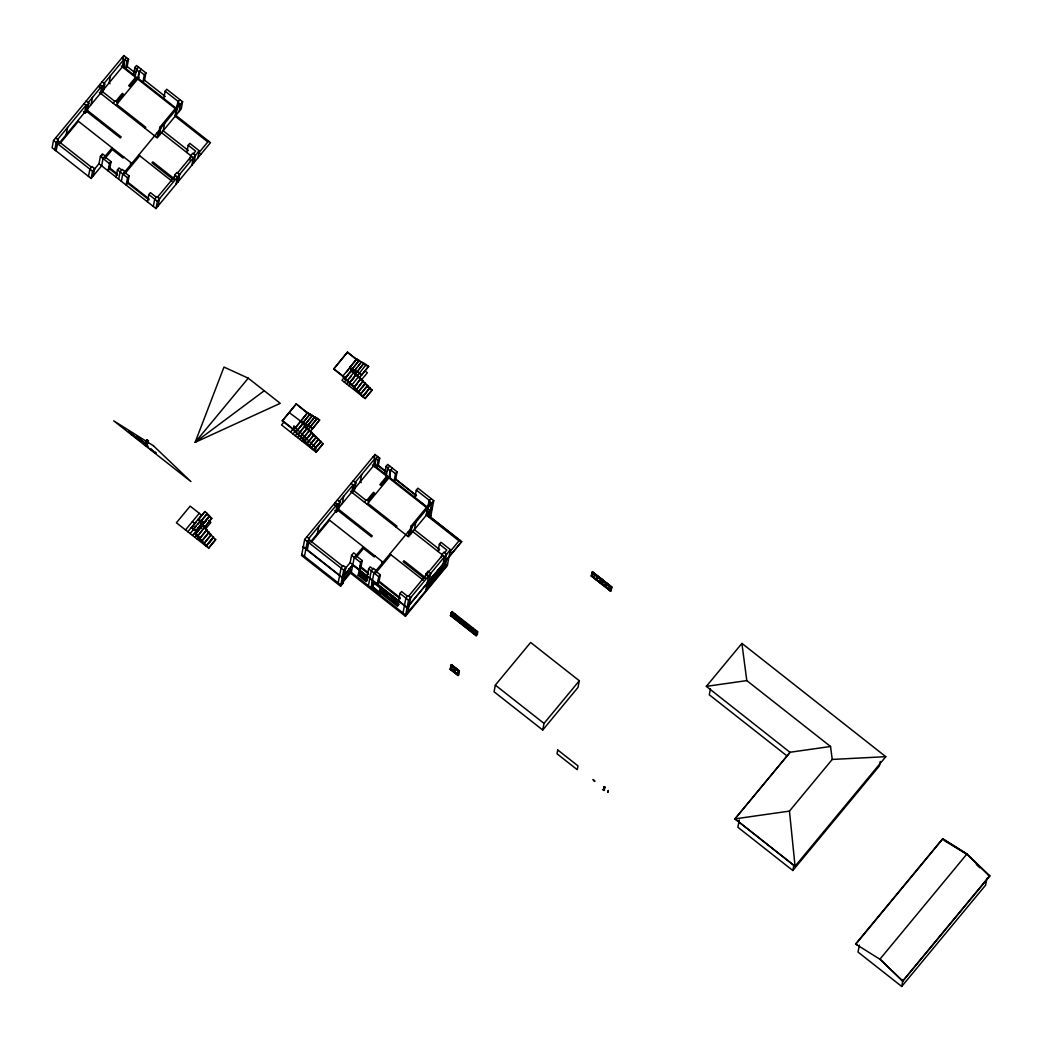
<?xml version="1.0" encoding="UTF-8"?>
<svg xmlns="http://www.w3.org/2000/svg" width="1042" height="1042" viewBox="0 0 1042 1042"><rect width="100%" height="100%" fill="white"/><g stroke="black" fill="none" stroke-linecap="round" stroke-linejoin="round"><path stroke-width="1.5" d="M603.266 789.536L603.344 790.227M603.956 788.911L603.357 789.432M604.113 788.338L604.581 787.4M604.113 790.018L604.347 786.997L604.529 788.182M604.412 788.95L604.269 788.781M604.49 788.364L603.8 787.491M604.347 788.781L604.412 790.253M604.673 787.244L604.047 788.104M128.557 59.238L126.968 61.165L125.548 68.42L127.137 66.506L128.557 59.238L123.855 55.539L53.507 140.501L52.1 147.769L91.136 178.482L101.647 165.795M54.757 149.866L56.164 142.598L58.287 140.032L55.63 137.948M56.125 150.934L57.531 143.666M57.727 142.936L58.287 140.032M66.18 134.731L67.6 127.463M84.623 112.458L86.043 105.19L57.623 139.511M83.516 111.585L85.288 112.979L86.707 105.711L88.817 103.145L86.16 101.061M88.817 103.145L87.411 110.413L85.288 112.979M91.071 104.669L92.478 97.401M99.368 87.333L99.928 84.428L102.585 86.525L101.178 93.793L103.288 91.227L104.708 83.959L102.051 81.875M100.514 93.259L101.921 86.004L88.153 102.624M88.492 176.398L89.899 169.13L92.022 166.564L94.666 168.661L93.259 175.929M110.491 75.662L109.071 82.93L110.074 83.712M91.136 178.482L92.556 171.214L94.666 168.661M101.634 165.834L103.054 158.527L105.177 155.974L102.52 153.89L100.397 156.443L98.99 163.711L155.974 208.543L210.51 142.663L175.89 115.415L177.296 108.147M101.426 157.433L101.986 154.529M123.282 58.443L123.855 55.539M122.318 66.935L123.724 59.668L104.044 83.438M126.512 57.636L124.389 60.189L122.969 67.456L124.389 65.75M104.643 156.613L111.077 161.666L109.488 163.594L108.068 170.888L109.657 168.934L117.629 175.199M109.657 168.973L111.077 161.666M133.519 74.698L134.926 67.43L136.515 65.503L145.932 72.914L144.525 80.182L142.936 82.11L144.356 74.842L145.932 72.914M138.56 67.118L136.45 69.671L135.03 76.939L135.564 76.3L123.503 66.818L124.923 59.55L126.968 61.165M136.411 71.937L136.971 69.032L134.926 67.43M116.04 177.127L117.446 169.859L119.035 167.931L121.693 170.028M137.687 79.036L139.107 71.768L141.217 69.202M118.697 179.211L120.104 171.943L122.227 169.39L124.871 171.474L122.761 174.027L121.341 181.295M129.156 175.903L127.567 177.817L126.16 185.085L127.749 183.171L129.156 175.903L124.35 172.112M163.737 98.469L165.144 91.201L166.733 89.273L182.597 101.751L181.178 109.019L157.264 137.909L99.407 92.399M179.485 103.536L159.804 127.306L158.384 134.574L156.274 137.127M182.597 101.751L160.794 128.088L159.387 135.356L156.743 133.272M147.404 201.796L148.811 194.528L150.4 192.614L156.313 197.264M164.597 123.503L163.177 130.771L188.407 150.608M153.317 206.446L154.724 199.178L156.847 196.625L159.504 198.709M155.974 208.543L157.381 201.275L199.217 150.738L189.813 143.34L188.224 145.268L186.818 152.536M175.004 116.483L177.817 102.22L179.94 99.667M176.593 109.006L175.186 116.274L207.814 141.946M158.097 205.977L159.491 198.709M177.218 107.404L178.351 101.582L165.144 91.201M179.068 111.585L180.474 104.317L177.817 102.22M173.923 179.341L174.769 174.991L176.88 172.425L179.537 174.509L178.13 181.777M176.007 184.343L177.414 177.062L174.769 174.991M178.117 181.777L179.524 174.509M130.198 433.146L131.357 433.68L130.497 433.016M189.8 160.155L190.647 155.792L192.77 153.239L195.427 155.323L194.007 162.591M136.971 437.38L136.059 436.22L137.01 437.119M191.897 165.157L193.304 157.889L190.647 155.792M197.811 158.006L199.217 150.738M148.459 440.831C146.635 441.43 150.23 439.906 146.844 442.746M193.447 530.365L193.76 528.75L200.65 520.427L202.969 522.263L196.091 530.573L193.76 528.75M206.407 546.373L195.323 534.481L202.382 525.285L204.701 527.109L197.706 536.031L208.726 548.196L176.398 522.771L190.165 506.138L201.588 515.126L187.82 531.759M196.013 530.977L203.086 521.651L196.013 530.977L191.324 527.526L193.643 529.349M200.455 521.443L200.65 520.427M201.132 528.372L202.617 524.074L209.494 515.764L204.974 511.505L198.084 519.815L200.416 521.638L207.293 513.328M204.974 511.505L198.006 520.218L198.201 519.216L200.533 521.039L197.954 524.152M197.706 536.031L211.708 518.2L209.377 516.363L202.5 524.686L204.818 526.51M199.908 538.467L206.798 530.157L204.584 527.721M209.181 517.379L209.494 515.764M202.109 540.902L208.999 532.592L206.798 530.157M200.65 523.136L204.623 527.513L211.708 518.2M204.323 543.338L211.2 535.015L208.999 532.592M206.524 545.774L213.415 537.451L211.2 535.015M213.415 537.451L215.616 539.886L208.726 548.196M313.85 450.378L291.408 428.054L282.304 420.903L296.149 403.866L307.572 412.853L293.727 429.89L316.169 452.202L281.522 424.941L284.114 421.802M289.194 412.593L300.695 421.163M296.149 403.866L307.494 413.257M293.675 428.679L294.144 426.256L315.921 448.034L315.439 450.457M293.727 429.89L307.65 412.45L309.969 414.273L303.092 422.596L300.773 420.76M295.967 432.117L302.857 423.807L300.617 421.567M303.092 422.596L310.047 413.869L312.379 415.706L305.488 424.016L303.17 422.192M298.22 434.345L305.098 426.035L302.857 423.807M305.488 424.016L312.457 415.302L314.775 417.126L307.898 425.436L305.566 423.612M300.461 436.585L307.351 428.262L305.098 426.035M307.898 425.436L314.853 416.722L317.185 418.545L307.781 429.903M302.701 438.812L309.591 430.502L307.351 428.262M310.099 431.727L319.581 419.978L317.263 418.142L310.295 426.868L307.976 425.032M304.954 441.04L311.832 432.73L309.591 430.502M319.581 419.978L312.613 428.692L300.656 421.372M307.195 443.28L314.085 434.957L311.832 432.73M309.435 445.507L316.325 437.197L314.085 434.957M311.688 447.734L318.565 439.424L316.325 437.197M333.727 368.738L342.831 375.888L362.89 396.715L358.552 391.44L353.902 387.793L354.059 386.986L349.422 383.326L349.578 382.518L344.928 378.858L345.084 378.051L333.661 369.076L347.494 352.105L358.917 361.092M313.929 449.975L320.819 441.652L318.565 439.424M320.819 441.652L323.059 443.892L316.169 452.202M379.718 458.154L378.129 460.082L376.722 467.35L378.311 465.422L379.718 458.154L375.016 454.455L304.681 539.417L301.568 555.516L340.604 586.229L342.727 583.663L344.368 575.184M304.459 556.389L305.866 549.121M305.918 548.782L307.338 541.514L309.448 538.948L306.804 536.864M307.286 549.85L308.706 542.582M308.888 541.866L309.448 538.948M333.661 369.076L347.494 352.105M317.354 533.647L318.761 526.379M352.118 368.998L358.995 360.688L356.677 358.865L349.708 367.579L352.04 369.402L359.073 360.285L361.405 362.108L358.448 365.677M345.006 378.454L351.896 370.144L349.643 367.917L369.767 388.405M351.896 370.144L356.455 374.208L349.5 382.922M356.911 371.851L363.801 363.528L361.483 361.704L354.436 370.835L349.786 367.175M356.677 358.865L356.533 359.594L347.429 352.443M359.138 378.077L368.608 366.38L363.879 363.137L356.833 372.255L352.196 368.594M356.377 374.612L360.949 378.663L353.98 387.39M343.938 377.894L341.971 380.265L365.208 398.539L356.156 390.021L363.189 380.903L360.871 379.067M334.651 505.448L335.211 502.544L337.868 504.628L336.462 511.896L334.69 510.502M368.608 366.38L361.639 375.107L356.989 371.447M335.798 511.375L337.204 504.107L308.784 538.427M356.156 390.021L363.189 380.903M337.334 499.978L339.992 502.075L338.572 509.33L336.397 512.234M342.232 503.586L343.652 496.318M358.474 391.844L365.364 383.534L363.111 381.307M360.714 394.084L367.605 385.761L365.364 383.534M362.968 396.312L369.845 388.002L367.605 385.761M351.675 492.189L353.095 484.921L339.327 501.541M365.208 398.539L372.098 390.229L369.845 388.002M355.869 482.876L353.759 485.442L352.339 492.71L354.462 490.144L355.869 482.876L353.225 480.792M338.181 582.921L339.601 575.653M339.653 575.314L341.073 568.046L343.183 565.493L345.84 567.577L344.433 574.845M361.652 474.579L360.245 481.847L361.235 482.628M340.604 586.229L343.717 570.13L345.84 567.577M301.802 554.305L340.838 585.018L342.961 582.452L342.688 579.912M351.336 572.332L354.228 557.444L356.338 554.891L353.681 552.807L351.571 555.36L350.151 562.628L407.135 607.46L461.684 541.58L427.051 514.331M342.727 583.663L342.063 583.142L350.438 573.022L351.076 569.792L348.731 568.645M374.456 457.373L375.016 454.455M373.479 465.852L374.899 458.584L355.218 482.355M374.143 466.373L375.55 459.105L377.673 456.552M363.58 577.463L366.628 579.873L367.24 576.682L366.133 581.631L358.161 575.366L358.865 571.732L366.836 577.997M355.817 555.529L362.238 560.583L360.649 562.511L359.23 569.805L352.808 564.751L342.31 577.398L303.274 546.685M359.425 571.98L358.956 574.403L366.927 580.668L367.539 579.925M359.568 573.66L360.05 571.237M362.85 576.591L359.503 574.572L360.115 571.394M362.238 560.583L360.819 567.89L359.23 569.805L360.832 567.851L368.79 574.116M362.551 576.968L363.163 573.79M362.942 577.542L363.411 575.119M363.424 575.64L363.085 576.33L363.658 575.822M365.052 577.711L367.084 579.313L366.471 580.055L363.424 577.659L364.036 574.481M384.68 473.615L386.1 466.347L387.689 464.419L397.106 471.831L395.7 479.099L394.11 481.026L395.517 473.758L397.106 471.831M389.734 466.035L387.611 468.6L386.204 475.855L386.725 475.217L374.677 465.735L376.084 458.467L378.129 460.082M367.201 576.044L368.621 568.776L370.21 566.848L372.867 568.945M387.585 470.867L388.145 467.949L386.1 466.347M366.927 580.668L367.396 578.245M388.861 477.952L390.268 470.684L392.391 468.118M368.386 585.734L369.806 578.466M369.858 578.128L371.278 570.86L373.388 568.307L376.045 570.391L373.922 572.957L372.515 580.212M372.463 580.563L371.043 587.831L372.463 586.125M372.541 582.543L372.111 587.428L373.205 583.833M372.111 587.428L373.257 581.514M373.427 581.293L372.281 587.219L380.03 593.315M373.844 581.775L372.749 587.428L379.614 592.82L380.708 587.18M373.01 587.115L373.922 582.765M380.33 574.819L378.741 576.734L377.321 584.002L378.91 582.087L380.33 574.819L375.511 571.029M379.874 592.507L380.968 586.854M379.679 594.617L380.994 587.597M380.955 589.915L379.848 593.523L380.825 593.237M380.291 593.875L381.437 587.948M381.554 588.782L381.059 591.296L386.491 595.555M381.984 589.173L381.528 591.504L382.167 588.964M387.012 592.13L386.308 595.764L392.391 600.557L393.303 596.571M386.66 595.347L387.142 592.872M387.233 593.653L386.777 595.985L391.974 600.075L392.652 596.571M387.038 595.659L387.585 593.224M392.235 599.749L393.003 596.141M392.743 600.127L393.446 596.493M414.898 497.386L416.318 490.118L417.907 488.203L433.759 500.668L430.646 516.767M430.646 502.452L410.965 526.223L409.558 533.491L407.435 536.044M433.759 500.668L411.968 527.005L410.548 534.272L407.904 532.188M398.474 602.094L397.992 604.607L392.6 600.205M398.565 600.713L399.985 593.445L401.574 591.53L407.474 596.18M380.708 591.713L398.057 605.519L398.656 601.885M415.758 522.42L414.351 529.688L439.568 549.525L437.979 551.452L439.398 544.184L440.987 542.27L450.391 549.655L448.972 556.923M403.007 612.97L404.426 605.702M404.491 605.363L405.885 598.095L408.021 595.542L410.678 597.639L409.259 604.894M350.438 573.022L405.429 616.278L408.555 600.192L450.391 549.655M426.178 515.399L427.585 508.131M431.114 498.584L428.991 501.15L426.347 515.191L458.988 540.863M428.392 506.321L429.525 500.499L416.318 490.118M407.787 612.501L409.193 605.233M460.382 540.941L426.986 514.67L428.47 507.076M428.379 516.129L429.226 511.778M429.043 516.65L430.177 510.84M425.084 578.258L425.931 573.908L428.054 571.342L430.711 573.439L429.291 580.707M427.481 574.246L428.054 571.342M425.696 590.866L427.116 583.598M427.181 583.26L428.575 575.992L425.931 573.908M428.184 582.947L427.689 585.461L434.214 577.581L434.774 574.546M427.819 588.3L429.226 581.032M430.515 581.175L427.559 584.64M431.219 578.883L430.737 581.345L433.993 577.411L434.488 574.897M431.505 578.531L430.711 580.602M434.423 574.116L433.407 577.359M433.837 576.708L434.501 577.242L435.282 573.087M437.288 573.334L437.744 571.003M438.031 570.651L437.549 573.126L434.28 577.06M441.248 557.626L441.821 554.709L443.931 552.156L446.588 554.24L445.181 561.508M434.501 577.242L440.883 569.531L441.626 565.754M441.678 566.627L441.144 569.31L427.376 585.943M441.587 571.68L442.993 564.412M443.058 564.074L444.478 556.806L441.821 554.709M443.71 569.127L445.116 561.846M445.038 567.525L446.445 560.257M448.92 557.275L447.265 565.741L405.429 616.278M461.684 541.58L407.07 607.799L352.743 565.051L342.245 577.737M452.046 611.589L477.991 631.96L476.533 633.718L450.717 613.217L477.483 633.901L476.116 635.75L450.457 615.562L452.267 613.152M450.691 613.386L452.15 611.498M450.105 669.277L451.42 664.601L459.392 670.866L458.61 674.903L458.076 675.542L450.105 669.277L450.639 668.638L458.61 674.903M458.076 675.542L458.923 670.657L451.837 665.083L451.108 668.847L458.193 674.421L457.659 675.06L450.574 669.498L451.42 664.601M454.234 671.152L451.225 669.498L452.254 665.564L451.486 669.172M453.882 671.582L454.911 667.662L452.163 665.669M454.143 671.256L454.911 667.662M455.028 668.3L454.299 672.064L450.756 669.277L451.486 665.512L458.272 670.657L457.777 673.94M454.651 671.634L455.38 667.87L454.846 668.508M457.659 675.06L458.272 670.657M476.116 635.75L477.575 633.823M495.341 685.115L494.051 691.745L542.726 730.038L578.023 687.394L579.313 680.765L530.639 642.471L495.341 685.115L544.015 723.409L542.726 730.038M591.218 576.031L592.442 571.758L611.81 586.998L611.107 590.632L610.573 591.27L591.218 576.031L591.739 575.392L594.161 577.294M592.442 571.758L591.635 576.226L592.169 575.588L594.357 577.32M592.156 576.317L592.859 573.061L592.064 576.421L596.219 579.352M596.558 579.039L596.024 579.678L597.209 575.653M600.322 582.752L596.454 579.873L597.157 576.617M600.934 579.599L600.231 582.856L601.195 579.274L597.418 576.304L596.454 579.873M601.273 579.899L592.299 572.84L592.833 572.201L601.807 579.261L600.609 583.286L601.143 582.647L598.85 580.85M600.96 582.869L601.625 579.469L597.04 575.861L596.206 579.469L591.817 576.018L592.468 572.631L596.858 576.083M601.807 579.261L601.013 583.611L601.547 582.973L609.57 589.29M601.364 583.181L602.029 579.795L606.613 583.403L605.78 587.011L609.896 590.28L610.599 587.024M602.146 580.55L606.183 583.207L605.311 586.672L601.534 583.702L602.211 579.573L611.38 586.802L610.846 587.441L601.677 580.212L602.211 579.573M602.406 580.225L601.534 583.702M605.311 586.672L606.183 583.207M606.796 583.181L605.715 586.985L610.365 590.619M610.573 591.27L611.81 586.998M734.91 818.986L790.07 752.363L706.346 686.365L741.93 643.383L885.778 756.674L795.046 866.28L734.936 818.869L790.083 752.246L830.539 746.489L832.232 759.436L789.458 811.106L734.936 818.869L795.046 866.28M710.41 688.931L709.276 694.78L786.684 755.671M741.904 643.487L746.801 680.608L830.539 746.489M739.299 819.976L737.879 827.283L792.819 870.5L879.422 765.883L880.269 761.507M792.819 870.5L793.952 864.652M885.778 756.674L832.232 759.436M857.436 945.133L855.808 943.987M859.363 945.185L858.022 952.075L901.721 986.461L985.589 885.166L986.917 878.276M901.135 979.519L902.659 981.134L989.705 875.788M902.659 981.134L879.904 959.109L902.802 981.121L989.9 875.918L966.911 853.971L942.619 838.732L855.586 944.013L879.891 959.226L966.911 854.023L942.671 838.81M901.721 986.461L903.062 979.571M944.247 840.555L966.768 854.271M988.024 874.564L989.548 876.192L966.794 854.153M604.178 790.253L603.305 789.38M603.917 788.013L604.347 787.27M451.681 612.683L451.629 613.79M453.075 615.08L451.759 615.9M454.195 615.64L454.859 615.21M455.198 615.444L455.237 614.324L454.169 613.933L453.622 615.353M457.06 618.206L455.745 619.039M457.659 617.372L457.607 618.479M461.033 621.345L459.73 622.165M463.911 623.285L464.498 622.569M465.019 624.471L463.703 625.304M465.279 625.382L465.227 626.502M469.004 627.61L467.689 628.43M469.265 628.521L469.213 629.628M472.99 630.736L471.674 631.569M475.999 632.95L477.301 632.129L476.676 631.192M136.255 437.809L135.694 437.171M144.083 442.603L143.496 441.977M129.143 432.365C129.143 432.13 127.658 430.854 129.221 432.313M603.891 786.879L603.761 787.687M604.842 787.856L604.777 786.788L604.269 788.364M476.233 635.425L450.535 615.275M476.598 633.51L450.717 613.217M195.323 534.481L202.304 525.689M102.585 86.525L104.708 83.959M59.199 143.171L101.921 91.553M122.669 66.506L102.637 90.706L103.288 91.227M59.954 143.588L78.41 121.289M113.239 103.275L115.349 100.709L118.006 102.806M115.909 101.152L122.344 93.363L123.347 94.145L116.899 101.934M135.942 76.952L128.7 85.691L129.703 86.473L136.932 77.733M115.896 105.359L139.107 77.329M94.418 169.221L99.198 163.464M105.112 156.3L112.132 147.821M105.177 158.228L112.341 149.566L123.086 158.019L123.881 157.055M144.968 128.244L145.763 127.28L116.691 104.408M131.175 162.799L130.38 163.763L131.045 164.284M124.91 171.709L158.931 130.602M124.793 173.832L139.719 155.792M157.511 197.146L175.434 175.512M177.544 172.946L191.311 156.313M193.434 153.76L195.635 151.09L188.224 145.268M198.996 152.601L208.517 141.087M145.32 441.769L146.909 439.828L147.899 440.831L146.909 439.841M147.417 440.271L145.828 442.186L147.547 440.44M146.388 442.316L147.977 440.388M146.688 442.616L148.342 440.753M248.256 378.181L195.128 442.355L280.233 403.332L248.256 378.181L223.978 367.071L195.128 442.355L264.251 390.75M185.502 529.922L199.269 513.289M282.304 420.903L295.094 405.468M190.139 533.582L196.222 526.236M201.275 521.065L207.176 513.927M192.47 535.406L202.304 523.527M204.388 522.706L208.322 517.952M194.789 537.229L196.756 534.859M197.12 539.066L199.087 536.682M205.964 528.372L210.888 522.433L208.556 520.609M200.025 537.867L206.915 529.544M290.614 432.091L293.505 428.457M202.226 540.29L209.116 531.98M292.945 433.928L295.889 430.359M296.045 431.714L302.935 423.404M204.44 542.726L211.318 534.416M342.766 376.227L356.598 359.269M346.621 371.877L348.588 369.506M295.264 435.751L297.231 433.381M298.299 433.941L305.176 425.631M206.642 545.161L213.532 536.851M345.084 378.051L351.975 369.741M209.364 542.804L212.347 539.04M344.928 378.858L347.885 375.302M349.852 372.919L351.818 370.548M297.582 437.575L299.315 435.504M305.449 428.08L307.416 425.696M352.248 372.189L354.215 369.806M344.303 382.088L346.27 379.718M354.514 370.431L356.481 368.047M300.539 436.181L307.429 427.858M208.843 547.597L215.733 539.274M347.247 380.695L354.215 371.968M349.135 378.715L351.102 376.344M299.914 439.411L301.88 437.028M354.567 374.013L356.533 371.642M346.621 383.925L348.588 381.541M354.488 374.417L356.455 372.046M302.779 438.408L309.669 430.099M349.578 382.518L356.455 374.208M352.365 379.757L354.332 377.386M302.232 441.235L304.199 438.864M348.953 385.748L350.672 383.664M356.82 376.24L366.276 364.557M305.032 440.636L311.91 432.326M351.74 385.149L358.708 376.436M307.273 442.876L314.163 434.553M354.059 386.986L360.949 378.663M353.902 387.793L356.859 384.224M361.457 379.9L367.357 372.775L365.039 370.952M309.513 445.103L316.403 436.793M311.766 447.331L318.644 439.021M358.552 391.44L365.442 383.13M362.329 387.507L364.296 385.123M314.007 449.571L320.897 441.248M317.784 445.624L320.741 442.055M360.793 393.681L367.683 385.358M316.247 451.798L323.137 443.488M363.046 395.908L369.923 387.598M364.856 394.345L366.823 391.961M365.286 398.135L372.176 389.825M337.868 504.628L339.992 502.075M311.363 540.876L353.095 490.482M373.831 465.422L353.798 489.623L354.462 490.144M311.115 542.504L329.572 520.205M374.091 466.712L375.55 464.667M364.4 502.192L366.523 499.639L369.181 501.723M367.071 500.069L373.518 492.293L374.508 493.074L368.073 500.85M387.103 475.868L379.874 484.608L380.864 485.39L388.106 476.65M367.058 504.276L390.268 476.246M345.592 568.137L350.359 562.38M356.286 555.23L363.306 546.75M356.338 557.144L363.502 548.483L374.247 556.936L375.042 555.985M342.961 575.601L344.889 573.282M343.613 578.792L351.076 569.792M342.297 581.931L350.672 571.811L405.664 615.067L447.5 564.543M396.142 527.161L396.937 526.197L367.852 503.325M358.161 575.366L359.75 573.452M359.503 574.572L360.115 573.829M363.424 577.659L364.036 576.903M382.349 561.729L381.554 562.68L382.219 563.201M376.071 570.625L410.105 529.518M375.954 572.748L390.893 554.709M432.352 507.936L408.438 536.825L350.581 491.316M426.986 514.67L432.3 508.288M429.473 517.262L430.88 515.556M380.07 592.598L381.659 590.684M386.126 595.985L386.686 595.203L381.711 591.296M392.222 600.765L392.769 599.997L397.575 604.126L398.344 600.518L397.432 606.262L372.189 586.438M398.057 605.519L398.578 604.881L381.242 591.075M408.685 596.063L426.595 574.429M428.718 571.863L442.485 555.243M444.595 552.677L446.81 550.02L439.398 544.184M450.157 551.518L459.691 540.017M431.727 577.372L433.524 575.21M428.939 582.517L442.707 565.884M427.454 584.549L436.285 573.764M440.479 568.789L437.106 572.774L437.77 573.295M440.44 569.179L437.327 572.944L437.692 570.391L437.575 572.983M428.158 586.555L441.925 569.922L439.945 568.359M450.457 615.562L451.759 613.959M451.837 665.083L451.316 665.721L458.389 671.295L458.923 670.657M454.117 672.272L454.677 671.504M459.392 670.866L458.858 671.504L450.899 665.239M610.716 590.189L610.195 590.827L611.029 587.219L606.444 583.611M544.015 723.409L579.313 680.765M855.769 944.234L942.815 838.901M196.065 522.459L191.22 528.06L193.851 526.171M204.349 522.889L206.29 520.674M603.839 788.703L603.305 789.875M604.243 789.315L603.487 789.315L604.282 789.484M451.837 614.103L451.29 615.535M453.83 615.679L453.283 617.098M453.752 617.463L454.846 617.19L454.898 616.069M455.823 617.242L455.276 618.661M457.816 618.805L457.269 620.237M458.48 618.779L459.379 618.023L458.154 617.059M457.738 620.602L458.832 620.316L458.884 619.208M459.809 620.368L459.262 621.8M461.71 623.728L462.817 623.455L462.869 622.335M467.142 624.835L466.035 625.122M465.696 626.867L466.803 626.581L466.855 625.474M468.197 625.682L467.871 626.086M469.603 626.776L471.166 626.854M469.682 629.993L470.776 629.72L470.828 628.613M471.752 629.772L471.205 631.192M473.745 631.335L473.198 632.768M473.667 633.132L474.761 632.846L474.813 631.739M475.738 632.898L475.178 634.331M475.66 634.695L476.754 634.409L476.806 633.302M603.657 789.732L604.021 788.989M603.969 790.487L604.086 789.198M706.346 686.365L746.801 680.608M604.23 788.156L603.813 787.023L604.738 786.997M460.147 618.622L461.372 619.599M462.14 620.198L463.364 621.162L461.293 622.256L461.241 623.363M464.133 621.761L465.357 622.725M466.126 623.324L467.194 623.728M464.393 623.533L463.286 623.819L463.234 624.926M468.105 624.887L469.343 625.864M468.431 626.62L467.272 626.958L467.22 628.065M594.122 780.94L592.976 779.468L594.995 781.148L594.227 780.888M144.994 444.621L144.903 444.374M144.838 444.713C142.689 443.553 147.091 445.846 145.112 444.543M144.994 443.514L144.525 442.707L144.968 443.514M607.994 791.06A3.699 0.795 39.6 0 1 607.916 791.686L607.89 792.181M363.723 363.932L368.529 366.784M307.533 413.062L319.503 420.382M144.903 444.4L145.698 445.481L145.138 444.804M155.74 452.684L155.623 453.283M153.057 451.277C154.685 452.267 151.793 449.61 152.9 451.147M154.685 452.202L155.154 452.567M139.928 439.568L140.774 439.542M132.126 434.761C134.626 435.686 129.794 433.185 132.412 434.631M154.62 451.824L155.805 452.736M144.356 74.842L139.628 71.13L138.221 78.397L176.945 108.85M121.732 58.105L124.389 60.189M136.45 69.671L139.107 71.768M127.137 66.506L135.108 72.771M144.525 80.182L165.326 96.541M121.211 66.063L175.16 108.511M198.332 152.08L200.989 154.177M159.804 127.306L160.794 128.088M160.598 131.904L191.754 156.417M102.767 91.865L114.828 101.361M84.05 103.614L86.707 105.711M86.746 109.892L121.146 136.958L120.351 137.909L86.616 111.377M174.196 178.69L152.796 161.849L152.002 162.812L173.402 179.654M138.729 155.011L172.099 181.269M77.746 120.768L131.839 163.32M100.397 156.443L109.488 163.594M117.446 169.859L127.567 177.817M148.811 194.528L157.381 201.275M108.629 167.072L117.16 173.78M127.306 181.764L149.032 198.853M127.749 183.171L148.993 199.882M361.717 374.703L354.593 370.027M57.753 140.67L91.488 167.215M367.448 386.569L372.098 390.229M53.507 140.501L92.556 171.214M591.921 572.397L611.276 587.636M342.688 376.631L356.312 389.213M596.376 579.261L608.684 588.717M395.517 473.758L390.802 470.046L389.382 477.314L428.106 507.767M372.906 457.021L375.55 459.105M387.611 468.6L390.268 470.684M428.991 501.15L431.648 503.234L430.229 510.502L429.239 509.72M377.438 464.745L386.374 471.779M395.322 478.812L416.487 495.471M377.373 465.084L385.032 471.101M395.257 479.138L416.357 495.758M418.389 500.525L426.842 507.167M372.372 464.979L427.572 508.405M310.373 426.465L312.691 428.288M449.493 550.997L452.15 553.094M282.382 420.499L293.805 429.486M410.965 526.223L411.968 527.005M411.759 530.821L442.928 555.334M351.102 483.345L353.759 485.442M353.928 490.782L365.989 500.277M440.219 569.01L440.883 569.531M433.55 577.06L434.214 577.581M430.294 581.006L430.958 581.527M337.908 508.809L372.307 535.875L371.512 536.825L337.777 510.293M425.37 577.62L403.957 560.765L403.163 561.729L424.576 578.57M389.89 553.927L423.26 580.186M452.788 612.396L453.413 613.321M456.761 615.522L457.399 616.46M472.69 628.052L473.328 628.99M474.344 630.501L475.308 630.553L474.084 629.589L473.537 631.022M476.337 632.077L477.093 632.663M450.652 615.106L476.311 635.294M328.907 519.684L383.013 562.25M351.571 555.36L360.649 562.511M368.621 568.776L378.741 576.734M399.985 593.445L408.555 600.192M359.803 565.988L368.321 572.696M378.467 580.681L400.206 597.769M378.91 582.087L400.154 598.798M377.686 584.992L379.9 586.724M388.08 593.172L391.727 596.037M372.228 581.775L398.226 602.224M395.309 601.416L399.021 604.347M364.739 578.076L366.771 579.678M359.659 574.389L362.707 576.786M308.927 539.587L342.649 566.132M304.681 539.417L343.717 570.13M303.209 547.024L342.258 577.75M130.497 433.003L130.185 433.264M135.226 436.754L134.301 436.39L135.226 436.741M138.156 439.529L137.791 438.461L138.169 439.516M155.688 453.361L153.903 451.785L154.555 452.436M192.379 521.612L194.711 523.436M195.492 533.608L197.824 535.432M139.68 439.372L139.107 438.916L140.748 439.542M211.604 518.721L207.097 514.331M137.518 437.627L138.299 437.822L137.492 437.627M976.341 864.482L979.701 867.686M309.513 430.906L317.367 438.708M203.307 526.796L210.328 534.533M608.228 790.448L607.812 792.22M475.999 633.823L476.259 634.734M474.006 632.247L474.266 633.158M472.013 630.684L472.273 631.595M470.02 629.121L470.281 630.032M468.027 627.558L468.288 628.469M466.035 625.981L466.295 626.893M464.055 624.418L464.302 625.33M462.062 622.856L462.309 623.767M460.069 621.293L460.33 622.204M458.076 619.716L458.337 620.628M456.083 618.153L456.344 619.065M454.091 616.59L454.351 617.502M452.098 615.014L452.358 615.939M789.458 811.106L795.059 866.176M149.67 448.516L151.22 449.662L149.67 448.516M293.883 426.113L293.909 426.035M138.664 438.096L138 437.979L138.664 438.096M138.625 439.138L139.745 440.792L138.625 439.138M142.572 441L142.689 441.717L142.624 441.04M143.744 443.306L143.861 444.022L143.796 443.345M145.593 443.267L145.958 444.335L145.593 443.267M146.427 443.944L147.534 445.598L146.427 443.944M147.638 446.367L147.769 447.083L147.69 446.406M151.806 449.649L151.924 450.365L151.806 449.649M455.211 668.078L454.468 671.856L458.011 674.63L458.74 670.866L455.211 668.078M557.757 749.979L557.014 753.77L577.242 769.686L577.984 765.883L557.757 749.979M146.87 446.119L145.906 445.312L146.883 446.093M151.038 449.389L150.374 448.842L151.038 449.363M134.223 436.181L133.089 435.139L134.223 436.116M142.025 440.987L140.878 439.945L141.894 441.04M147.625 442.915L148.381 443.384L147.625 442.915M137.257 438.343C137.297 439.463 136.502 437.523 137.257 438.343M153.395 445.742L113.734 420.838L190.933 481.573L153.395 445.742"/></g></svg>
